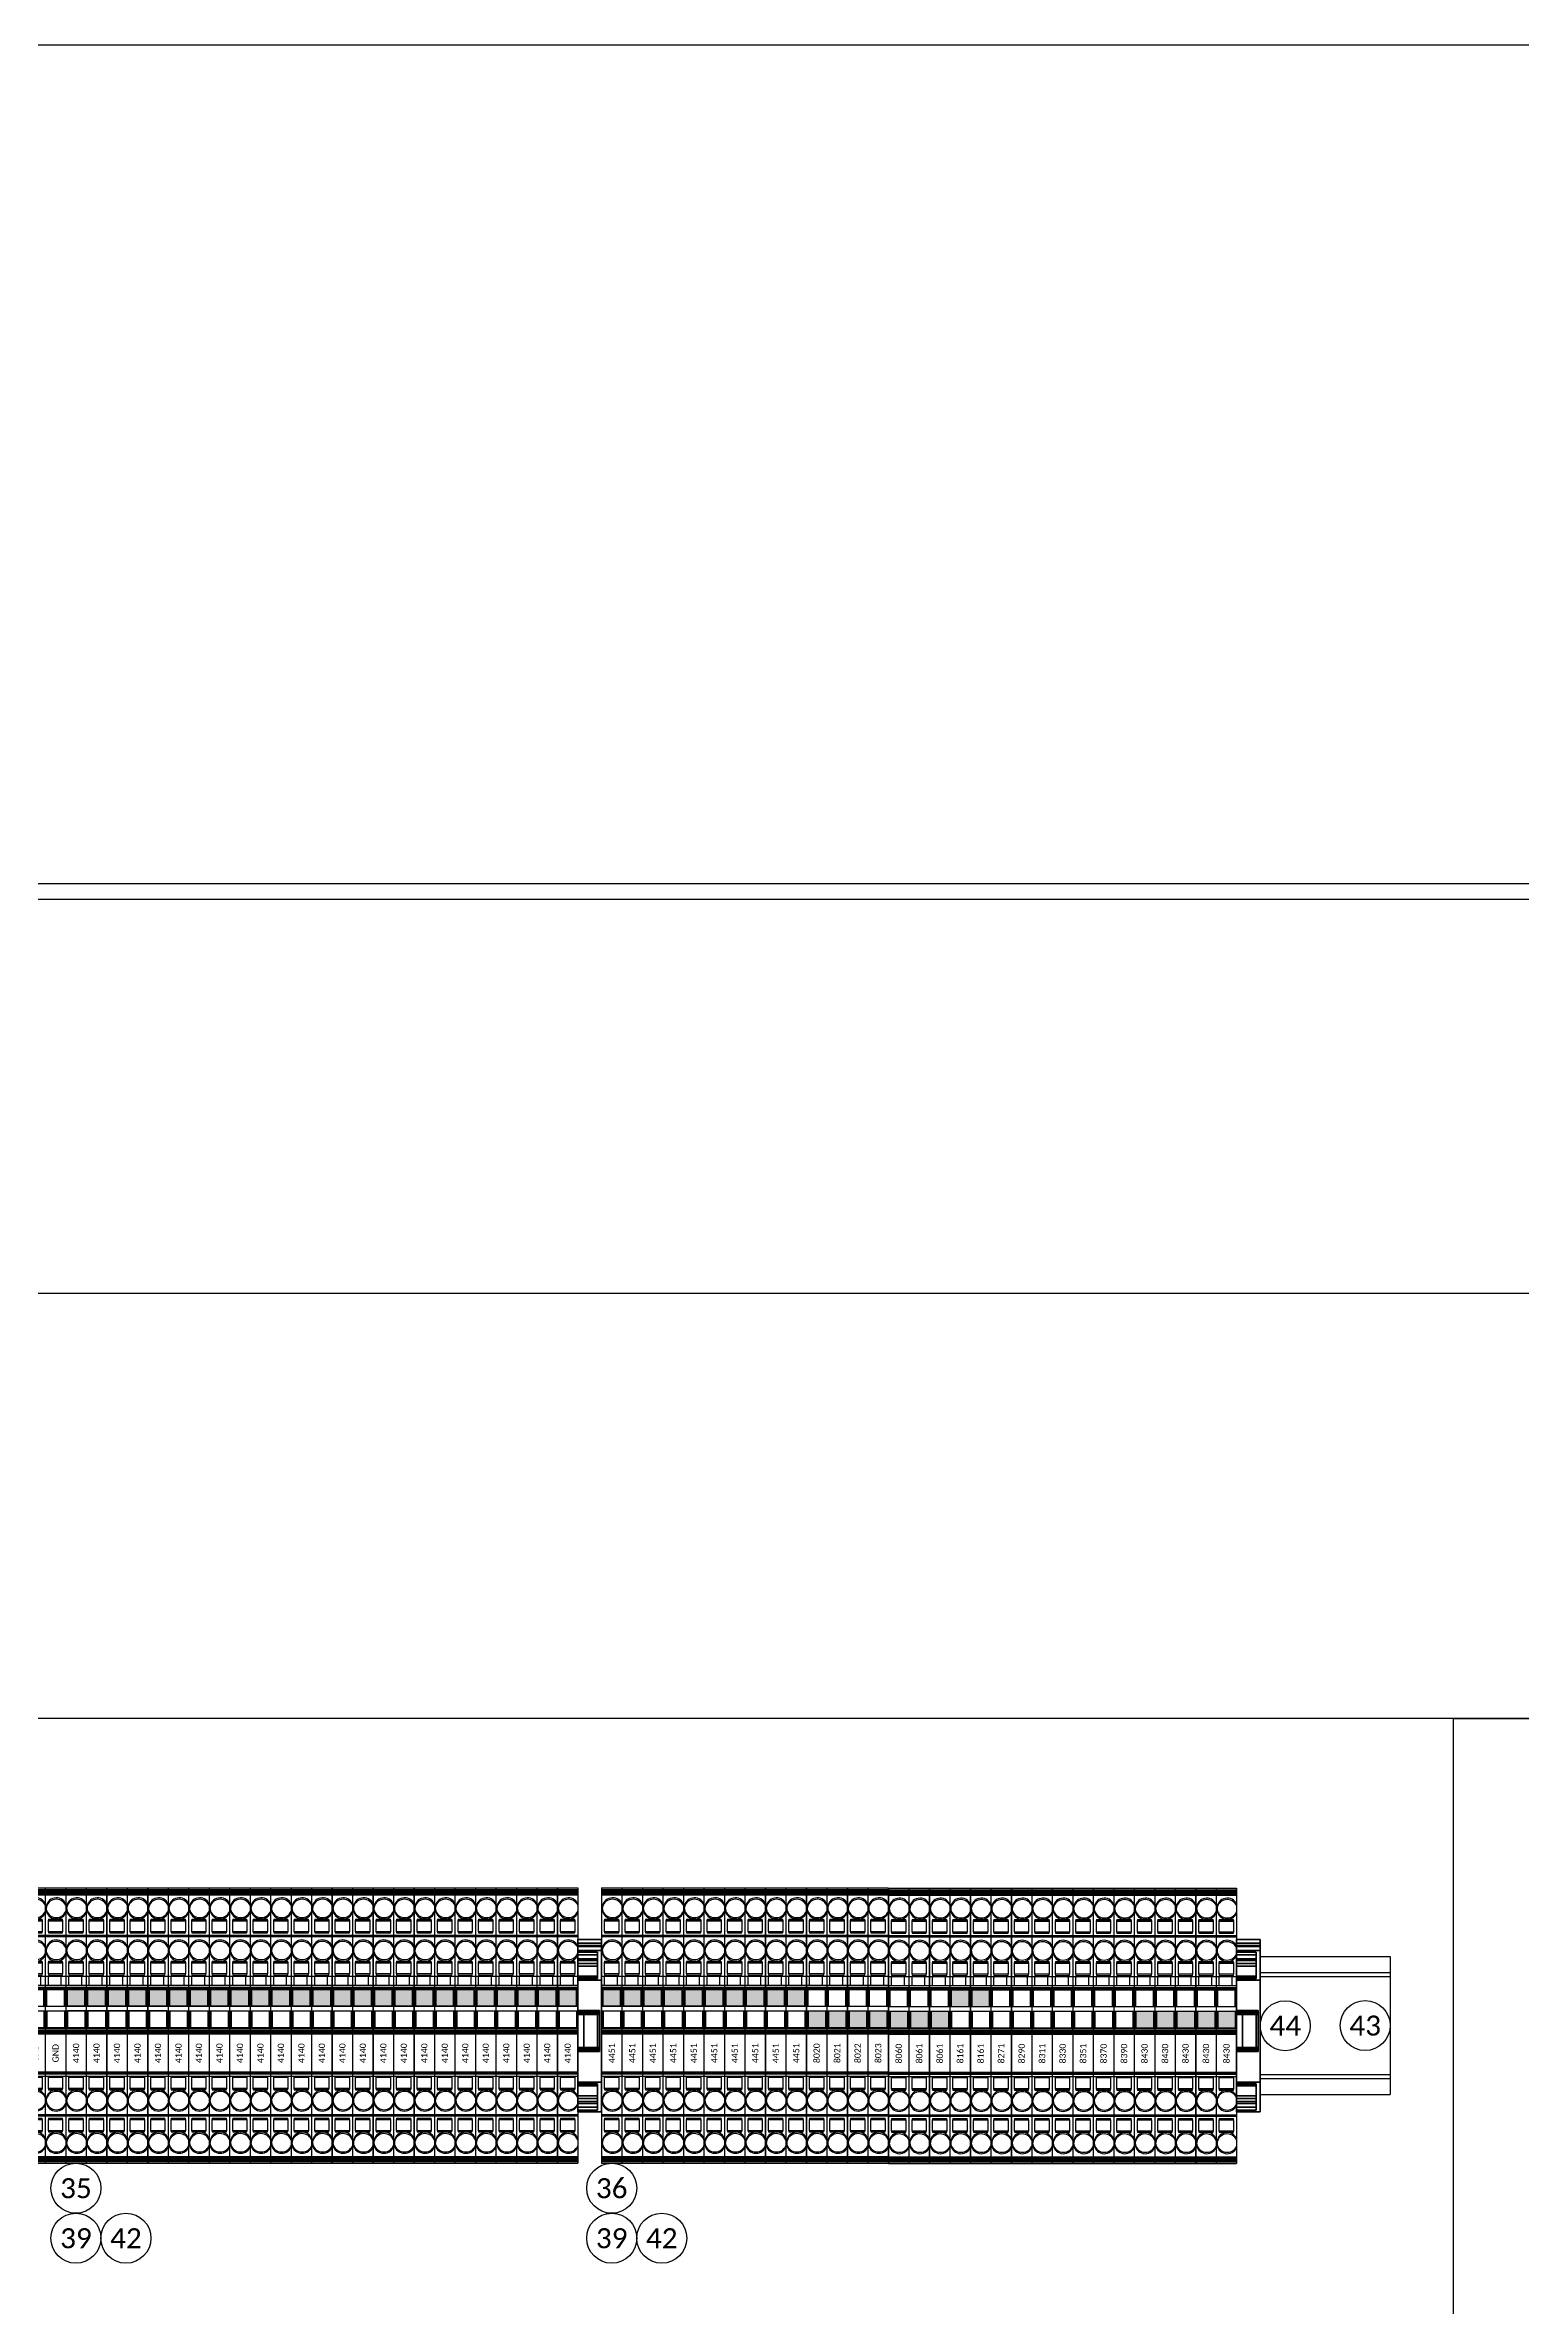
# Model space of a CAD drawing. Header units: inches. Extents: x 0 to 316, y -1 to 150.
# Drawn here: x 255.28 to 258.97, y 37.34 to 43 of the extents above; entities that cross this region are included whole.
import ezdxf
from ezdxf.enums import TextEntityAlignment as Align

# ---------------------------------------------------------------- set-up
doc = ezdxf.new("R2010")
doc.units = ezdxf.units.IN
doc.header["$MEASUREMENT"] = 0
doc.linetypes.add('HIDDEN2', pattern=[0.1875, 0.125, -0.0625])
doc.styles.add('Calibri', font='calibri.ttf')

# ---------------------------------------------------------------- blocks, each defined once
blk = doc.blocks.new('TB Wago 2002-1401 GRY')
at = {"lineweight": -3}
for p, q in [((-0.102, 2.75), (0.102, 2.75)), ((-0.102, 2.75), (-0.102, 0)), ((-0.102, 2.736), (0.102, 2.736)), ((-0.102, 2.732), (-0.102, 2.699)), ((0.102, 2.732), (-0.102, 2.732)), ((-0.102, 2.732), (0.102, 2.732)), ((-0.102, 2.73), (0.102, 2.73)), ((-0.102, 2.725), (0.102, 2.725)), ((-0.102, 2.721), (0.102, 2.721)), ((0.102, 2.75), (0.102, 0)), ((-0.102, 2.707), (0.102, 2.707)), ((-0.102, 2.699), (0.102, 2.699)), ((-0.102, 2.684), (0.102, 2.684)), ((-0.102, 2.682), (0.102, 2.682)), ((-0.094, 2.553), (-0.094, 2.539)), ((-0.102, 2.278), (0.102, 2.278)), ((-0.102, 2.276), (0.102, 2.276)), ((-0.102, 2.264), (0.102, 2.264)), ((-0.071, 2.438), (0.071, 2.438)), ((-0.071, 2.438), (-0.071, 2.429)), ((-0.071, 2.429), (0.071, 2.429)), ((-0.071, 2.313), (-0.071, 2.429)), ((-0.071, 2.423), (0.071, 2.423)), ((-0.071, 2.313), (-0.071, 2.301)), ((0.071, 2.313), (-0.071, 2.313)), ((-0.071, 2.301), (0.071, 2.301)), ((0.071, 2.429), (0.071, 2.438)), ((0.071, 2.429), (0.071, 2.313)), ((0.071, 2.301), (0.071, 2.313)), ((-0.102, 2.197), (-0.102, 2.133)), ((-0.094, 2.132), (-0.094, 2.117)), ((-0.102, 1.868), (0.102, 1.868)), ((-0.071, 2.017), (0.071, 2.017)), ((-0.071, 2.017), (-0.071, 2.007)), ((-0.071, 2.007), (0.071, 2.007)), ((-0.071, 1.891), (-0.071, 2.007)), ((-0.071, 2.001), (0.071, 2.001)), ((-0.071, 1.891), (-0.071, 1.88)), ((0.071, 1.891), (-0.071, 1.891)), ((-0.071, 1.88), (0.071, 1.88)), ((-0.071, 1.778), (-0.071, 1.86)), ((0.055, 1.86), (0.055, 1.778)), ((0.071, 2.007), (0.071, 2.017)), ((0.071, 2.007), (0.071, 1.891)), ((0.071, 1.88), (0.071, 1.891)), ((-0.102, 1.778), (0.102, 1.778)), ((-0.102, 1.758), (0.102, 1.758)), ((-0.102, 1.746), (0.102, 1.746)), ((-0.102, 1.734), (0.102, 1.734)), ((-0.094, 1.569), (-0.094, 1.734)), ((-0.085, 1.569), (-0.085, 1.734)), ((0.089, 1.569), (0.089, 1.734)), ((0.098, 1.734), (0.098, 1.569)), ((-0.102, 1.569), (0.102, 1.569)), ((-0.102, 1.522), (0.102, 1.522)), ((-0.102, 1.356), (0.102, 1.356)), ((-0.094, 1.356), (-0.094, 1.522)), ((-0.085, 1.522), (-0.085, 1.356)), ((0.089, 1.522), (0.089, 1.356)), ((0.098, 1.522), (0.098, 1.356)), ((-0.102, 1.347), (0.102, 1.347)), ((-0.102, 1.328), (0.102, 1.328)), ((-0.102, 1.317), (0.102, 1.317)), ((-0.102, 1.315), (0.102, 1.315)), ((-0.102, 1.309), (0.102, 1.309)), ((-0.102, 1.306), (0.102, 1.306)), ((-0.102, 1.305), (0.102, 1.305)), ((-0.102, 1.303), (0.102, 1.303)), ((-0.102, 1.303), (0.102, 1.303)), ((-0.102, 1.292), (0.102, 1.292)), ((-0.102, 0.913), (0.102, 0.913)), ((0.102, 0.906), (-0.102, 0.906)), ((-0.102, 0.903), (0.102, 0.903)), ((-0.102, 0.894), (0.102, 0.894)), ((-0.102, 0.87), (0.012, 0.87)), ((-0.102, 0.87), (0.102, 0.87)), ((-0.102, 0.868), (0.102, 0.868)), ((-0.071, 0.87), (0.071, 0.87)), ((-0.071, 0.87), (-0.071, 0.859)), ((-0.071, 0.859), (0.071, 0.859)), ((-0.071, 0.743), (-0.071, 0.859)), ((-0.071, 0.749), (0.071, 0.749)), ((-0.071, 0.743), (-0.071, 0.734)), ((0.071, 0.743), (-0.071, 0.743)), ((-0.071, 0.734), (0.071, 0.734)), ((0.071, 0.859), (0.071, 0.87)), ((0.071, 0.859), (0.071, 0.743)), ((0.071, 0.734), (0.071, 0.743)), ((-0.102, 0.485), (0.102, 0.485)), ((-0.102, 0.472), (0.102, 0.472)), ((-0.094, 0.633), (-0.094, 0.619)), ((-0.071, 0.449), (0.071, 0.449)), ((-0.071, 0.449), (-0.071, 0.438)), ((-0.071, 0.438), (0.071, 0.438)), ((-0.071, 0.322), (-0.071, 0.438)), ((-0.071, 0.327), (0.071, 0.327)), ((-0.071, 0.322), (-0.071, 0.312)), ((0.071, 0.322), (-0.071, 0.322)), ((-0.071, 0.312), (0.071, 0.312)), ((0.071, 0.438), (0.071, 0.449)), ((0.071, 0.438), (0.071, 0.322)), ((0.071, 0.312), (0.071, 0.322)), ((-0.102, 0.068), (0.102, 0.068)), ((-0.102, 0.066), (0.102, 0.066)), ((-0.102, 0.065), (0.102, 0.065)), ((-0.102, 0.051), (0.102, 0.051)), ((0.102, 0.047), (-0.102, 0.047)), ((-0.102, 0.043), (0.102, 0.043)), ((-0.102, 0.037), (0.102, 0.037)), ((-0.102, 0.03), (0.102, 0.03)), ((-0.102, 0.029), (0.102, 0.029)), ((-0.102, 0.02), (0.102, 0.02)), ((-0.102, 0.018), (0.102, 0.018)), ((-0.102, 0.018), (0.102, 0.018)), ((-0.102, 0.018), (0.102, 0.018)), ((-0.102, 0.016), (0.102, 0.016)), ((-0.102, 0.001), (0.102, 0.001)), ((-0.102, 0), (0.102, 0)), ((-0.094, 0.211), (-0.094, 0.197))]:
    blk.add_line(p, q, dxfattribs=at)
for points in [[(-0.071, 1.86), (-0.071, 1.86), (-0.071, 1.861), (-0.071, 1.861), (-0.071, 1.861), (-0.071, 1.861), (-0.071, 1.861), (-0.071, 1.861), (-0.071, 1.861), (-0.071, 1.861), (-0.071, 1.861), (-0.071, 1.861), (-0.071, 1.861), (-0.071, 1.862), (-0.071, 1.862), (-0.071, 1.862), (-0.071, 1.862), (-0.071, 1.862), (-0.071, 1.862), (-0.071, 1.862), (-0.071, 1.862), (-0.071, 1.862), (-0.071, 1.862), (-0.071, 1.862), (-0.071, 1.863), (-0.071, 1.863), (-0.071, 1.863), (-0.07, 1.863), (-0.07, 1.863), (-0.07, 1.863), (-0.07, 1.863), (-0.07, 1.863), (-0.07, 1.863), (-0.07, 1.863), (-0.07, 1.863), (-0.07, 1.864), (-0.07, 1.864), (-0.07, 1.864), (-0.07, 1.864), (-0.07, 1.864), (-0.07, 1.864), (-0.07, 1.864), (-0.07, 1.864), (-0.07, 1.864), (-0.07, 1.864), (-0.07, 1.864), (-0.07, 1.865), (-0.07, 1.865), (-0.07, 1.865), (-0.07, 1.865), (-0.069, 1.865), (-0.069, 1.865), (-0.069, 1.865), (-0.069, 1.865), (-0.069, 1.865), (-0.069, 1.865), (-0.069, 1.865), (-0.069, 1.865), (-0.069, 1.865), (-0.069, 1.866), (-0.069, 1.866), (-0.069, 1.866), (-0.069, 1.866), (-0.069, 1.866), (-0.069, 1.866), (-0.069, 1.866), (-0.069, 1.866), (-0.068, 1.866), (-0.068, 1.866), (-0.068, 1.866), (-0.068, 1.866), (-0.068, 1.866), (-0.068, 1.866), (-0.068, 1.866), (-0.068, 1.867), (-0.068, 1.867), (-0.068, 1.867), (-0.068, 1.867), (-0.068, 1.867), (-0.068, 1.867), (-0.067, 1.867), (-0.067, 1.867), (-0.067, 1.867), (-0.067, 1.867), (-0.067, 1.867), (-0.067, 1.867), (-0.067, 1.867), (-0.067, 1.867), (-0.067, 1.867), (-0.067, 1.867), (-0.067, 1.867), (-0.067, 1.867), (-0.066, 1.867), (-0.066, 1.867), (-0.066, 1.868), (-0.066, 1.868), (-0.066, 1.868), (-0.066, 1.868), (-0.066, 1.868), (-0.066, 1.868), (-0.066, 1.868), (-0.066, 1.868), (-0.066, 1.868), (-0.065, 1.868), (-0.065, 1.868), (-0.065, 1.868), (-0.065, 1.868), (-0.065, 1.868), (-0.065, 1.868), (-0.065, 1.868), (-0.065, 1.868), (-0.065, 1.868), (-0.065, 1.868), (-0.065, 1.868), (-0.065, 1.868), (-0.064, 1.868), (-0.064, 1.868), (-0.064, 1.868), (-0.064, 1.868), (-0.064, 1.868), (-0.064, 1.868), (-0.064, 1.868), (-0.064, 1.868), (-0.064, 1.868), (-0.064, 1.868), (-0.063, 1.868), (-0.063, 1.868), (-0.063, 1.868), (-0.063, 1.868), (-0.063, 1.868), (-0.063, 1.868)], [(0.047, 1.868), (0.047, 1.868), (0.047, 1.868), (0.048, 1.868), (0.048, 1.868), (0.048, 1.868), (0.048, 1.868), (0.048, 1.868), (0.048, 1.868), (0.048, 1.868), (0.048, 1.868), (0.048, 1.868), (0.048, 1.868), (0.048, 1.868), (0.049, 1.868), (0.049, 1.868), (0.049, 1.868), (0.049, 1.868), (0.049, 1.868), (0.049, 1.868), (0.049, 1.868), (0.049, 1.868), (0.049, 1.868), (0.049, 1.868), (0.049, 1.868), (0.05, 1.868), (0.05, 1.868), (0.05, 1.868), (0.05, 1.868), (0.05, 1.868), (0.05, 1.868), (0.05, 1.868), (0.05, 1.868), (0.05, 1.868), (0.05, 1.868), (0.05, 1.868), (0.051, 1.868), (0.051, 1.867), (0.051, 1.867), (0.051, 1.867), (0.051, 1.867), (0.051, 1.867), (0.051, 1.867), (0.051, 1.867), (0.051, 1.867), (0.051, 1.867), (0.051, 1.867), (0.051, 1.867), (0.052, 1.867), (0.052, 1.867), (0.052, 1.867), (0.052, 1.867), (0.052, 1.867), (0.052, 1.867), (0.052, 1.867), (0.052, 1.867), (0.052, 1.867), (0.052, 1.866), (0.052, 1.866), (0.052, 1.866), (0.053, 1.866), (0.053, 1.866), (0.053, 1.866), (0.053, 1.866), (0.053, 1.866), (0.053, 1.866), (0.053, 1.866), (0.053, 1.866), (0.053, 1.866), (0.053, 1.866), (0.053, 1.866), (0.053, 1.866), (0.053, 1.865), (0.053, 1.865), (0.053, 1.865), (0.053, 1.865), (0.053, 1.865), (0.054, 1.865), (0.054, 1.865), (0.054, 1.865), (0.054, 1.865), (0.054, 1.865), (0.054, 1.865), (0.054, 1.865), (0.054, 1.865), (0.054, 1.864), (0.054, 1.864), (0.054, 1.864), (0.054, 1.864), (0.054, 1.864), (0.054, 1.864), (0.054, 1.864), (0.054, 1.864), (0.054, 1.864), (0.054, 1.864), (0.054, 1.864), (0.055, 1.863), (0.055, 1.863), (0.055, 1.863), (0.055, 1.863), (0.055, 1.863), (0.055, 1.863), (0.055, 1.863), (0.055, 1.863), (0.055, 1.863), (0.055, 1.863), (0.055, 1.863), (0.055, 1.862), (0.055, 1.862), (0.055, 1.862), (0.055, 1.862), (0.055, 1.862), (0.055, 1.862), (0.055, 1.862), (0.055, 1.862), (0.055, 1.862), (0.055, 1.862), (0.055, 1.862), (0.055, 1.861), (0.055, 1.861), (0.055, 1.861), (0.055, 1.861), (0.055, 1.861), (0.055, 1.861), (0.055, 1.861), (0.055, 1.861), (0.055, 1.861), (0.055, 1.861), (0.055, 1.861), (0.055, 1.86), (0.055, 1.86)]]:
    blk.add_lwpolyline(points, dxfattribs=at)
for centre, start_param, end_param in [((0.008, 2.539), 3.069394, 5.888394), ((0.008, 2.553), 0.394791, 5.888394), ((0.008, 2.539), 0.394791, 3.069394), ((0.008, 2.117), 3.069394, 5.888394), ((0.008, 2.132), 0.394791, 5.888394), ((0.008, 2.117), 0.394791, 3.069394), ((0.008, 0.633), 0.394791, 3.213792), ((0.008, 0.619), 0.394791, 5.888394), ((0.008, 0.633), 3.213792, 5.888394), ((0.008, 0.211), 0.394791, 3.213792), ((0.008, 0.197), 0.394791, 5.888394), ((0.008, 0.211), 3.213792, 5.888394)]:
    blk.add_ellipse(centre, major_axis=(0.102, 0), ratio=0.965926, start_param=start_param, end_param=end_param, dxfattribs=at)
at = {"lineweight": -3, "style": 'Calibri'}
blk.add_attdef('XXXX', text='', height=0.0625, rotation=90, dxfattribs=at).set_placement((0.032, 1.099), align=Align.CENTER)
blk = doc.blocks.new('TB Wago 2002-1403 RED')
at = {"color": 1, "lineweight": -3}
for p, q in [((-0.102, 2.75), (0.102, 2.75)), ((-0.102, 2.75), (-0.102, 0)), ((-0.102, 2.736), (0.102, 2.736)), ((-0.102, 2.732), (-0.102, 2.699)), ((0.102, 2.732), (-0.102, 2.732)), ((-0.102, 2.732), (0.102, 2.732)), ((-0.102, 2.73), (0.102, 2.73)), ((-0.102, 2.725), (0.102, 2.725)), ((-0.102, 2.721), (0.102, 2.721)), ((0.102, 2.75), (0.102, 0)), ((-0.102, 2.707), (0.102, 2.707)), ((-0.102, 2.699), (0.102, 2.699)), ((-0.102, 2.684), (0.102, 2.684)), ((-0.102, 2.682), (0.102, 2.682)), ((-0.094, 2.553), (-0.094, 2.539)), ((-0.102, 2.278), (0.102, 2.278)), ((-0.102, 2.276), (0.102, 2.276)), ((-0.102, 2.264), (0.102, 2.264)), ((-0.071, 2.438), (0.071, 2.438)), ((-0.071, 2.438), (-0.071, 2.429)), ((-0.071, 2.429), (0.071, 2.429)), ((-0.071, 2.313), (-0.071, 2.429)), ((-0.071, 2.423), (0.071, 2.423)), ((-0.071, 2.313), (-0.071, 2.301)), ((0.071, 2.313), (-0.071, 2.313)), ((-0.071, 2.301), (0.071, 2.301)), ((0.071, 2.429), (0.071, 2.438)), ((0.071, 2.429), (0.071, 2.313)), ((0.071, 2.301), (0.071, 2.313)), ((-0.102, 2.197), (-0.102, 2.133)), ((-0.094, 2.132), (-0.094, 2.117)), ((-0.102, 1.868), (0.102, 1.868)), ((-0.071, 2.017), (0.071, 2.017)), ((-0.071, 2.017), (-0.071, 2.007)), ((-0.071, 2.007), (0.071, 2.007)), ((-0.071, 1.891), (-0.071, 2.007)), ((-0.071, 2.001), (0.071, 2.001)), ((-0.071, 1.891), (-0.071, 1.88)), ((0.071, 1.891), (-0.071, 1.891)), ((-0.071, 1.88), (0.071, 1.88)), ((-0.071, 1.778), (-0.071, 1.86)), ((0.055, 1.86), (0.055, 1.778)), ((0.071, 2.007), (0.071, 2.017)), ((0.071, 2.007), (0.071, 1.891)), ((0.071, 1.88), (0.071, 1.891)), ((-0.102, 1.778), (0.102, 1.778)), ((-0.102, 1.758), (0.102, 1.758)), ((-0.102, 1.746), (0.102, 1.746)), ((-0.102, 1.734), (0.102, 1.734)), ((-0.094, 1.569), (-0.094, 1.734)), ((-0.085, 1.569), (-0.085, 1.734)), ((0.089, 1.569), (0.089, 1.734)), ((0.098, 1.734), (0.098, 1.569)), ((-0.102, 1.569), (0.102, 1.569)), ((-0.102, 1.522), (0.102, 1.522)), ((-0.102, 1.356), (0.102, 1.356)), ((-0.094, 1.356), (-0.094, 1.522)), ((-0.085, 1.522), (-0.085, 1.356)), ((0.089, 1.522), (0.089, 1.356)), ((0.098, 1.522), (0.098, 1.356)), ((-0.102, 1.347), (0.102, 1.347)), ((-0.102, 1.328), (0.102, 1.328)), ((-0.102, 1.317), (0.102, 1.317)), ((-0.102, 1.315), (0.102, 1.315)), ((-0.102, 1.309), (0.102, 1.309)), ((-0.102, 1.306), (0.102, 1.306)), ((-0.102, 1.305), (0.102, 1.305)), ((-0.102, 1.303), (0.102, 1.303)), ((-0.102, 1.303), (0.102, 1.303)), ((-0.102, 1.292), (0.102, 1.292)), ((-0.102, 0.913), (0.102, 0.913)), ((0.102, 0.906), (-0.102, 0.906)), ((-0.102, 0.903), (0.102, 0.903)), ((-0.102, 0.894), (0.102, 0.894)), ((-0.102, 0.87), (0.012, 0.87)), ((-0.102, 0.87), (0.102, 0.87)), ((-0.102, 0.868), (0.102, 0.868)), ((-0.071, 0.87), (0.071, 0.87)), ((-0.071, 0.87), (-0.071, 0.859)), ((-0.071, 0.859), (0.071, 0.859)), ((-0.071, 0.743), (-0.071, 0.859)), ((-0.071, 0.749), (0.071, 0.749)), ((-0.071, 0.743), (-0.071, 0.734)), ((0.071, 0.743), (-0.071, 0.743)), ((-0.071, 0.734), (0.071, 0.734)), ((0.071, 0.859), (0.071, 0.87)), ((0.071, 0.859), (0.071, 0.743)), ((0.071, 0.734), (0.071, 0.743)), ((-0.102, 0.485), (0.102, 0.485)), ((-0.102, 0.472), (0.102, 0.472)), ((-0.094, 0.633), (-0.094, 0.619)), ((-0.071, 0.449), (0.071, 0.449)), ((-0.071, 0.449), (-0.071, 0.438)), ((-0.071, 0.438), (0.071, 0.438)), ((-0.071, 0.322), (-0.071, 0.438)), ((-0.071, 0.327), (0.071, 0.327)), ((-0.071, 0.322), (-0.071, 0.312)), ((0.071, 0.322), (-0.071, 0.322)), ((-0.071, 0.312), (0.071, 0.312)), ((0.071, 0.438), (0.071, 0.449)), ((0.071, 0.438), (0.071, 0.322)), ((0.071, 0.312), (0.071, 0.322)), ((-0.102, 0.068), (0.102, 0.068)), ((-0.102, 0.066), (0.102, 0.066)), ((-0.102, 0.065), (0.102, 0.065)), ((-0.102, 0.051), (0.102, 0.051)), ((0.102, 0.047), (-0.102, 0.047)), ((-0.102, 0.043), (0.102, 0.043)), ((-0.102, 0.037), (0.102, 0.037)), ((-0.102, 0.03), (0.102, 0.03)), ((-0.102, 0.029), (0.102, 0.029)), ((-0.102, 0.02), (0.102, 0.02)), ((-0.102, 0.018), (0.102, 0.018)), ((-0.102, 0.018), (0.102, 0.018)), ((-0.102, 0.018), (0.102, 0.018)), ((-0.102, 0.016), (0.102, 0.016)), ((-0.102, 0.001), (0.102, 0.001)), ((-0.102, 0), (0.102, 0)), ((-0.094, 0.211), (-0.094, 0.197))]:
    blk.add_line(p, q, dxfattribs=at)
for points in [[(-0.071, 1.86), (-0.071, 1.86), (-0.071, 1.861), (-0.071, 1.861), (-0.071, 1.861), (-0.071, 1.861), (-0.071, 1.861), (-0.071, 1.861), (-0.071, 1.861), (-0.071, 1.861), (-0.071, 1.861), (-0.071, 1.861), (-0.071, 1.861), (-0.071, 1.862), (-0.071, 1.862), (-0.071, 1.862), (-0.071, 1.862), (-0.071, 1.862), (-0.071, 1.862), (-0.071, 1.862), (-0.071, 1.862), (-0.071, 1.862), (-0.071, 1.862), (-0.071, 1.862), (-0.071, 1.863), (-0.071, 1.863), (-0.071, 1.863), (-0.07, 1.863), (-0.07, 1.863), (-0.07, 1.863), (-0.07, 1.863), (-0.07, 1.863), (-0.07, 1.863), (-0.07, 1.863), (-0.07, 1.863), (-0.07, 1.864), (-0.07, 1.864), (-0.07, 1.864), (-0.07, 1.864), (-0.07, 1.864), (-0.07, 1.864), (-0.07, 1.864), (-0.07, 1.864), (-0.07, 1.864), (-0.07, 1.864), (-0.07, 1.864), (-0.07, 1.865), (-0.07, 1.865), (-0.07, 1.865), (-0.07, 1.865), (-0.069, 1.865), (-0.069, 1.865), (-0.069, 1.865), (-0.069, 1.865), (-0.069, 1.865), (-0.069, 1.865), (-0.069, 1.865), (-0.069, 1.865), (-0.069, 1.865), (-0.069, 1.866), (-0.069, 1.866), (-0.069, 1.866), (-0.069, 1.866), (-0.069, 1.866), (-0.069, 1.866), (-0.069, 1.866), (-0.069, 1.866), (-0.068, 1.866), (-0.068, 1.866), (-0.068, 1.866), (-0.068, 1.866), (-0.068, 1.866), (-0.068, 1.866), (-0.068, 1.866), (-0.068, 1.867), (-0.068, 1.867), (-0.068, 1.867), (-0.068, 1.867), (-0.068, 1.867), (-0.068, 1.867), (-0.067, 1.867), (-0.067, 1.867), (-0.067, 1.867), (-0.067, 1.867), (-0.067, 1.867), (-0.067, 1.867), (-0.067, 1.867), (-0.067, 1.867), (-0.067, 1.867), (-0.067, 1.867), (-0.067, 1.867), (-0.067, 1.867), (-0.066, 1.867), (-0.066, 1.867), (-0.066, 1.868), (-0.066, 1.868), (-0.066, 1.868), (-0.066, 1.868), (-0.066, 1.868), (-0.066, 1.868), (-0.066, 1.868), (-0.066, 1.868), (-0.066, 1.868), (-0.065, 1.868), (-0.065, 1.868), (-0.065, 1.868), (-0.065, 1.868), (-0.065, 1.868), (-0.065, 1.868), (-0.065, 1.868), (-0.065, 1.868), (-0.065, 1.868), (-0.065, 1.868), (-0.065, 1.868), (-0.065, 1.868), (-0.064, 1.868), (-0.064, 1.868), (-0.064, 1.868), (-0.064, 1.868), (-0.064, 1.868), (-0.064, 1.868), (-0.064, 1.868), (-0.064, 1.868), (-0.064, 1.868), (-0.064, 1.868), (-0.063, 1.868), (-0.063, 1.868), (-0.063, 1.868), (-0.063, 1.868), (-0.063, 1.868), (-0.063, 1.868)], [(0.047, 1.868), (0.047, 1.868), (0.047, 1.868), (0.048, 1.868), (0.048, 1.868), (0.048, 1.868), (0.048, 1.868), (0.048, 1.868), (0.048, 1.868), (0.048, 1.868), (0.048, 1.868), (0.048, 1.868), (0.048, 1.868), (0.048, 1.868), (0.049, 1.868), (0.049, 1.868), (0.049, 1.868), (0.049, 1.868), (0.049, 1.868), (0.049, 1.868), (0.049, 1.868), (0.049, 1.868), (0.049, 1.868), (0.049, 1.868), (0.049, 1.868), (0.05, 1.868), (0.05, 1.868), (0.05, 1.868), (0.05, 1.868), (0.05, 1.868), (0.05, 1.868), (0.05, 1.868), (0.05, 1.868), (0.05, 1.868), (0.05, 1.868), (0.05, 1.868), (0.051, 1.868), (0.051, 1.867), (0.051, 1.867), (0.051, 1.867), (0.051, 1.867), (0.051, 1.867), (0.051, 1.867), (0.051, 1.867), (0.051, 1.867), (0.051, 1.867), (0.051, 1.867), (0.051, 1.867), (0.052, 1.867), (0.052, 1.867), (0.052, 1.867), (0.052, 1.867), (0.052, 1.867), (0.052, 1.867), (0.052, 1.867), (0.052, 1.867), (0.052, 1.867), (0.052, 1.866), (0.052, 1.866), (0.052, 1.866), (0.053, 1.866), (0.053, 1.866), (0.053, 1.866), (0.053, 1.866), (0.053, 1.866), (0.053, 1.866), (0.053, 1.866), (0.053, 1.866), (0.053, 1.866), (0.053, 1.866), (0.053, 1.866), (0.053, 1.866), (0.053, 1.865), (0.053, 1.865), (0.053, 1.865), (0.053, 1.865), (0.053, 1.865), (0.054, 1.865), (0.054, 1.865), (0.054, 1.865), (0.054, 1.865), (0.054, 1.865), (0.054, 1.865), (0.054, 1.865), (0.054, 1.865), (0.054, 1.864), (0.054, 1.864), (0.054, 1.864), (0.054, 1.864), (0.054, 1.864), (0.054, 1.864), (0.054, 1.864), (0.054, 1.864), (0.054, 1.864), (0.054, 1.864), (0.054, 1.864), (0.055, 1.863), (0.055, 1.863), (0.055, 1.863), (0.055, 1.863), (0.055, 1.863), (0.055, 1.863), (0.055, 1.863), (0.055, 1.863), (0.055, 1.863), (0.055, 1.863), (0.055, 1.863), (0.055, 1.862), (0.055, 1.862), (0.055, 1.862), (0.055, 1.862), (0.055, 1.862), (0.055, 1.862), (0.055, 1.862), (0.055, 1.862), (0.055, 1.862), (0.055, 1.862), (0.055, 1.862), (0.055, 1.861), (0.055, 1.861), (0.055, 1.861), (0.055, 1.861), (0.055, 1.861), (0.055, 1.861), (0.055, 1.861), (0.055, 1.861), (0.055, 1.861), (0.055, 1.861), (0.055, 1.861), (0.055, 1.86), (0.055, 1.86)]]:
    blk.add_lwpolyline(points, dxfattribs=at)
for centre, start_param, end_param in [((0.008, 2.539), 3.069394, 5.888394), ((0.008, 2.553), 0.394791, 5.888394), ((0.008, 2.539), 0.394791, 3.069394), ((0.008, 2.117), 3.069394, 5.888394), ((0.008, 2.132), 0.394791, 5.888394), ((0.008, 2.117), 0.394791, 3.069394), ((0.008, 0.633), 0.394791, 3.213792), ((0.008, 0.619), 0.394791, 5.888394), ((0.008, 0.633), 3.213792, 5.888394), ((0.008, 0.211), 0.394791, 3.213792), ((0.008, 0.197), 0.394791, 5.888394), ((0.008, 0.211), 3.213792, 5.888394)]:
    blk.add_ellipse(centre, major_axis=(0.102, 0), ratio=0.965926, start_param=start_param, end_param=end_param, dxfattribs=at)
at = {"lineweight": -3, "style": 'Calibri'}
blk.add_attdef('XXXX', text='', height=0.0625, rotation=90, dxfattribs=at).set_placement((0.032, 1.099), align=Align.CENTER)
blk = doc.blocks.new('TB Wago 2002-1407 GND')
at = {"color": 3, "lineweight": -3}
for p, q in [((-0.102, 2.75), (0.102, 2.75)), ((-0.102, 2.75), (-0.102, 0)), ((-0.102, 2.736), (0.102, 2.736)), ((-0.102, 2.732), (-0.102, 2.699)), ((0.102, 2.732), (-0.102, 2.732)), ((-0.102, 2.732), (0.102, 2.732)), ((-0.102, 2.73), (0.102, 2.73)), ((-0.102, 2.725), (0.102, 2.725)), ((-0.102, 2.721), (0.102, 2.721)), ((0.102, 2.75), (0.102, 0)), ((-0.102, 2.707), (0.102, 2.707)), ((-0.102, 2.699), (0.102, 2.699)), ((-0.102, 2.684), (0.102, 2.684)), ((-0.102, 2.682), (0.102, 2.682)), ((-0.094, 2.553), (-0.094, 2.539)), ((-0.102, 2.278), (0.102, 2.278)), ((-0.102, 2.276), (0.102, 2.276)), ((-0.102, 2.264), (0.102, 2.264)), ((-0.071, 2.438), (0.071, 2.438)), ((-0.071, 2.438), (-0.071, 2.429)), ((-0.071, 2.429), (0.071, 2.429)), ((-0.071, 2.313), (-0.071, 2.429)), ((-0.071, 2.423), (0.071, 2.423)), ((-0.071, 2.313), (-0.071, 2.301)), ((0.071, 2.313), (-0.071, 2.313)), ((-0.071, 2.301), (0.071, 2.301)), ((0.071, 2.429), (0.071, 2.438)), ((0.071, 2.429), (0.071, 2.313)), ((0.071, 2.301), (0.071, 2.313)), ((-0.102, 2.197), (-0.102, 2.133)), ((-0.094, 2.132), (-0.094, 2.117)), ((-0.102, 1.868), (0.102, 1.868)), ((-0.071, 2.017), (0.071, 2.017)), ((-0.071, 2.017), (-0.071, 2.007)), ((-0.071, 2.007), (0.071, 2.007)), ((-0.071, 1.891), (-0.071, 2.007)), ((-0.071, 2.001), (0.071, 2.001)), ((-0.071, 1.891), (-0.071, 1.88)), ((0.071, 1.891), (-0.071, 1.891)), ((-0.071, 1.88), (0.071, 1.88)), ((-0.071, 1.778), (-0.071, 1.86)), ((0.055, 1.86), (0.055, 1.778)), ((0.071, 2.007), (0.071, 2.017)), ((0.071, 2.007), (0.071, 1.891)), ((0.071, 1.88), (0.071, 1.891)), ((-0.102, 1.778), (0.102, 1.778)), ((-0.102, 1.758), (0.102, 1.758)), ((-0.102, 1.746), (0.102, 1.746)), ((-0.102, 1.734), (0.102, 1.734)), ((-0.094, 1.569), (-0.094, 1.734)), ((-0.085, 1.569), (-0.085, 1.734)), ((0.089, 1.569), (0.089, 1.734)), ((0.098, 1.734), (0.098, 1.569)), ((-0.102, 1.569), (0.102, 1.569)), ((-0.102, 1.522), (0.102, 1.522)), ((-0.102, 1.356), (0.102, 1.356)), ((-0.094, 1.356), (-0.094, 1.522)), ((-0.085, 1.522), (-0.085, 1.356)), ((0.089, 1.522), (0.089, 1.356)), ((0.098, 1.522), (0.098, 1.356)), ((-0.102, 1.347), (0.102, 1.347)), ((-0.102, 1.328), (0.102, 1.328)), ((-0.102, 1.317), (0.102, 1.317)), ((-0.102, 1.315), (0.102, 1.315)), ((-0.102, 1.309), (0.102, 1.309)), ((-0.102, 1.306), (0.102, 1.306)), ((-0.102, 1.305), (0.102, 1.305)), ((-0.102, 1.303), (0.102, 1.303)), ((-0.102, 1.303), (0.102, 1.303)), ((-0.102, 1.292), (0.102, 1.292)), ((-0.102, 0.913), (0.102, 0.913)), ((0.102, 0.906), (-0.102, 0.906)), ((-0.102, 0.903), (0.102, 0.903)), ((-0.102, 0.894), (0.102, 0.894)), ((-0.102, 0.87), (0.012, 0.87)), ((-0.102, 0.87), (0.102, 0.87)), ((-0.102, 0.868), (0.102, 0.868)), ((-0.071, 0.87), (0.071, 0.87)), ((-0.071, 0.87), (-0.071, 0.859)), ((-0.071, 0.859), (0.071, 0.859)), ((-0.071, 0.743), (-0.071, 0.859)), ((-0.071, 0.749), (0.071, 0.749)), ((-0.071, 0.743), (-0.071, 0.734)), ((0.071, 0.743), (-0.071, 0.743)), ((-0.071, 0.734), (0.071, 0.734)), ((0.071, 0.859), (0.071, 0.87)), ((0.071, 0.859), (0.071, 0.743)), ((0.071, 0.734), (0.071, 0.743)), ((-0.102, 0.485), (0.102, 0.485)), ((-0.102, 0.472), (0.102, 0.472)), ((-0.094, 0.633), (-0.094, 0.619)), ((-0.071, 0.449), (0.071, 0.449)), ((-0.071, 0.449), (-0.071, 0.438)), ((-0.071, 0.438), (0.071, 0.438)), ((-0.071, 0.322), (-0.071, 0.438)), ((-0.071, 0.327), (0.071, 0.327)), ((-0.071, 0.322), (-0.071, 0.312)), ((0.071, 0.322), (-0.071, 0.322)), ((-0.071, 0.312), (0.071, 0.312)), ((0.071, 0.438), (0.071, 0.449)), ((0.071, 0.438), (0.071, 0.322)), ((0.071, 0.312), (0.071, 0.322)), ((-0.102, 0.068), (0.102, 0.068)), ((-0.102, 0.066), (0.102, 0.066)), ((-0.102, 0.065), (0.102, 0.065)), ((-0.102, 0.051), (0.102, 0.051)), ((0.102, 0.047), (-0.102, 0.047)), ((-0.102, 0.043), (0.102, 0.043)), ((-0.102, 0.037), (0.102, 0.037)), ((-0.102, 0.03), (0.102, 0.03)), ((-0.102, 0.029), (0.102, 0.029)), ((-0.102, 0.02), (0.102, 0.02)), ((-0.102, 0.018), (0.102, 0.018)), ((-0.102, 0.018), (0.102, 0.018)), ((-0.102, 0.018), (0.102, 0.018)), ((-0.102, 0.016), (0.102, 0.016)), ((-0.102, 0.001), (0.102, 0.001)), ((-0.102, 0), (0.102, 0)), ((-0.094, 0.211), (-0.094, 0.197))]:
    blk.add_line(p, q, dxfattribs=at)
for points in [[(-0.071, 1.86), (-0.071, 1.86), (-0.071, 1.861), (-0.071, 1.861), (-0.071, 1.861), (-0.071, 1.861), (-0.071, 1.861), (-0.071, 1.861), (-0.071, 1.861), (-0.071, 1.861), (-0.071, 1.861), (-0.071, 1.861), (-0.071, 1.861), (-0.071, 1.862), (-0.071, 1.862), (-0.071, 1.862), (-0.071, 1.862), (-0.071, 1.862), (-0.071, 1.862), (-0.071, 1.862), (-0.071, 1.862), (-0.071, 1.862), (-0.071, 1.862), (-0.071, 1.862), (-0.071, 1.863), (-0.071, 1.863), (-0.071, 1.863), (-0.07, 1.863), (-0.07, 1.863), (-0.07, 1.863), (-0.07, 1.863), (-0.07, 1.863), (-0.07, 1.863), (-0.07, 1.863), (-0.07, 1.863), (-0.07, 1.864), (-0.07, 1.864), (-0.07, 1.864), (-0.07, 1.864), (-0.07, 1.864), (-0.07, 1.864), (-0.07, 1.864), (-0.07, 1.864), (-0.07, 1.864), (-0.07, 1.864), (-0.07, 1.864), (-0.07, 1.865), (-0.07, 1.865), (-0.07, 1.865), (-0.07, 1.865), (-0.069, 1.865), (-0.069, 1.865), (-0.069, 1.865), (-0.069, 1.865), (-0.069, 1.865), (-0.069, 1.865), (-0.069, 1.865), (-0.069, 1.865), (-0.069, 1.865), (-0.069, 1.866), (-0.069, 1.866), (-0.069, 1.866), (-0.069, 1.866), (-0.069, 1.866), (-0.069, 1.866), (-0.069, 1.866), (-0.069, 1.866), (-0.068, 1.866), (-0.068, 1.866), (-0.068, 1.866), (-0.068, 1.866), (-0.068, 1.866), (-0.068, 1.866), (-0.068, 1.866), (-0.068, 1.867), (-0.068, 1.867), (-0.068, 1.867), (-0.068, 1.867), (-0.068, 1.867), (-0.068, 1.867), (-0.067, 1.867), (-0.067, 1.867), (-0.067, 1.867), (-0.067, 1.867), (-0.067, 1.867), (-0.067, 1.867), (-0.067, 1.867), (-0.067, 1.867), (-0.067, 1.867), (-0.067, 1.867), (-0.067, 1.867), (-0.067, 1.867), (-0.066, 1.867), (-0.066, 1.867), (-0.066, 1.868), (-0.066, 1.868), (-0.066, 1.868), (-0.066, 1.868), (-0.066, 1.868), (-0.066, 1.868), (-0.066, 1.868), (-0.066, 1.868), (-0.066, 1.868), (-0.065, 1.868), (-0.065, 1.868), (-0.065, 1.868), (-0.065, 1.868), (-0.065, 1.868), (-0.065, 1.868), (-0.065, 1.868), (-0.065, 1.868), (-0.065, 1.868), (-0.065, 1.868), (-0.065, 1.868), (-0.065, 1.868), (-0.064, 1.868), (-0.064, 1.868), (-0.064, 1.868), (-0.064, 1.868), (-0.064, 1.868), (-0.064, 1.868), (-0.064, 1.868), (-0.064, 1.868), (-0.064, 1.868), (-0.064, 1.868), (-0.063, 1.868), (-0.063, 1.868), (-0.063, 1.868), (-0.063, 1.868), (-0.063, 1.868), (-0.063, 1.868)], [(0.047, 1.868), (0.047, 1.868), (0.047, 1.868), (0.048, 1.868), (0.048, 1.868), (0.048, 1.868), (0.048, 1.868), (0.048, 1.868), (0.048, 1.868), (0.048, 1.868), (0.048, 1.868), (0.048, 1.868), (0.048, 1.868), (0.048, 1.868), (0.049, 1.868), (0.049, 1.868), (0.049, 1.868), (0.049, 1.868), (0.049, 1.868), (0.049, 1.868), (0.049, 1.868), (0.049, 1.868), (0.049, 1.868), (0.049, 1.868), (0.049, 1.868), (0.05, 1.868), (0.05, 1.868), (0.05, 1.868), (0.05, 1.868), (0.05, 1.868), (0.05, 1.868), (0.05, 1.868), (0.05, 1.868), (0.05, 1.868), (0.05, 1.868), (0.05, 1.868), (0.051, 1.868), (0.051, 1.867), (0.051, 1.867), (0.051, 1.867), (0.051, 1.867), (0.051, 1.867), (0.051, 1.867), (0.051, 1.867), (0.051, 1.867), (0.051, 1.867), (0.051, 1.867), (0.051, 1.867), (0.052, 1.867), (0.052, 1.867), (0.052, 1.867), (0.052, 1.867), (0.052, 1.867), (0.052, 1.867), (0.052, 1.867), (0.052, 1.867), (0.052, 1.867), (0.052, 1.866), (0.052, 1.866), (0.052, 1.866), (0.053, 1.866), (0.053, 1.866), (0.053, 1.866), (0.053, 1.866), (0.053, 1.866), (0.053, 1.866), (0.053, 1.866), (0.053, 1.866), (0.053, 1.866), (0.053, 1.866), (0.053, 1.866), (0.053, 1.866), (0.053, 1.865), (0.053, 1.865), (0.053, 1.865), (0.053, 1.865), (0.053, 1.865), (0.054, 1.865), (0.054, 1.865), (0.054, 1.865), (0.054, 1.865), (0.054, 1.865), (0.054, 1.865), (0.054, 1.865), (0.054, 1.865), (0.054, 1.864), (0.054, 1.864), (0.054, 1.864), (0.054, 1.864), (0.054, 1.864), (0.054, 1.864), (0.054, 1.864), (0.054, 1.864), (0.054, 1.864), (0.054, 1.864), (0.054, 1.864), (0.055, 1.863), (0.055, 1.863), (0.055, 1.863), (0.055, 1.863), (0.055, 1.863), (0.055, 1.863), (0.055, 1.863), (0.055, 1.863), (0.055, 1.863), (0.055, 1.863), (0.055, 1.863), (0.055, 1.862), (0.055, 1.862), (0.055, 1.862), (0.055, 1.862), (0.055, 1.862), (0.055, 1.862), (0.055, 1.862), (0.055, 1.862), (0.055, 1.862), (0.055, 1.862), (0.055, 1.862), (0.055, 1.861), (0.055, 1.861), (0.055, 1.861), (0.055, 1.861), (0.055, 1.861), (0.055, 1.861), (0.055, 1.861), (0.055, 1.861), (0.055, 1.861), (0.055, 1.861), (0.055, 1.861), (0.055, 1.86), (0.055, 1.86)]]:
    blk.add_lwpolyline(points, dxfattribs=at)
for centre, start_param, end_param in [((0.008, 2.539), 3.069394, 5.888394), ((0.008, 2.553), 0.394791, 5.888394), ((0.008, 2.539), 0.394791, 3.069394), ((0.008, 2.117), 3.069394, 5.888394), ((0.008, 2.132), 0.394791, 5.888394), ((0.008, 2.117), 0.394791, 3.069394), ((0.008, 0.633), 0.394791, 3.213792), ((0.008, 0.619), 0.394791, 5.888394), ((0.008, 0.633), 3.213792, 5.888394), ((0.008, 0.211), 0.394791, 3.213792), ((0.008, 0.197), 0.394791, 5.888394), ((0.008, 0.211), 3.213792, 5.888394)]:
    blk.add_ellipse(centre, major_axis=(0.102, 0), ratio=0.965926, start_param=start_param, end_param=end_param, dxfattribs=at)
at = {"lineweight": -3, "style": 'Calibri'}
blk.add_attdef('XXXX', text='', height=0.0625, rotation=90, dxfattribs=at).set_placement((0.032, 1.099), align=Align.CENTER)
blk = doc.blocks.new('A$C29732917')
at = {"lineweight": 50}
for p, q in [((-25.42, 3.57), (-25.42, -2.43)), ((18.38, 3.57), (-25.42, 3.57)), ((-24.44, 3.57), (-24.44, -2.43)), ((-23.82, 3.57), (-23.82, -2.43)), ((-23.62, 3.57), (-23.62, -2.43)), ((-22.62, 3.57), (-22.62, -2.43)), ((-22.19, 2.57), (-15.5, 2.57)), ((-22.19, -2.43), (-22.19, 2.57)), ((-21.49, 2.57), (-21.49, -2.43)), ((-21.45, 2.57), (-21.45, -2.43)), ((-20.49, 2.57), (-20.49, -2.43)), ((-20.06, 2.57), (-20.06, -2.43)), ((-19.28, -2.43), (-19.28, 2.57)), ((-18.57, 2.57), (-18.57, -2.43)), ((-16.03, 2.57), (-16.03, -2.43)), ((-15.84, 2.57), (-15.84, -2.43)), ((-15.6, 2.57), (-15.6, -2.43)), ((-15.5, -2.43), (-15.5, 2.57)), ((-15.07, 3.57), (-15.07, -2.43)), ((-7.32, 3.07), (3.08, 3.07)), ((-7.32, -2.43), (-7.32, 3.07)), ((-6.92, -2.43), (-6.92, 3.07)), ((-6.56, 3.07), (-6.56, -2.43)), ((-6.32, 3.07), (-6.32, -2.43)), ((-6.12, 2.57), (1.88, 2.57)), ((2.08, 3.07), (2.08, -2.43)), ((2.32, 3.07), (2.32, -2.43)), ((2.68, 3.07), (2.68, -2.43)), ((3.08, -2.43), (3.08, 3.07)), ((10.83, 3.57), (10.83, -2.43)), ((11.26, 2.57), (17.95, 2.57)), ((11.26, -2.43), (11.26, 2.57)), ((11.35, -2.43), (11.35, 2.57)), ((11.6, 2.57), (11.6, -2.43)), ((11.79, -2.43), (11.79, 2.57)), ((14.33, 2.57), (14.33, -2.43)), ((15.04, 2.57), (15.04, -2.43)), ((15.81, 2.57), (15.81, -2.43)), ((16.25, 2.57), (16.25, -2.43)), ((17.2, 2.57), (17.2, -2.43)), ((17.25, 2.57), (17.25, -2.43)), ((17.95, -2.43), (17.95, 2.57)), ((18.38, 3.57), (18.38, -2.43)), ((18.38, -2.43), (-25.42, -2.43)), ((1.88, -0.93), (-6.12, -0.93))]:
    blk.add_line(p, q, dxfattribs=at)
at = {"lineweight": 25}
blk.add_line((-15.6, -2.43), (-16.03, -2.43), dxfattribs=at)
at = {"lineweight": 50}
for centre, start, end in [((-6.12, 2.37), 90, 180), ((1.88, 2.37), 0, 90), ((-6.12, -0.73), 180, 270), ((1.88, -0.73), 270, 0)]:
    blk.add_arc(centre, 0.2, start, end, dxfattribs=at)
blk = doc.blocks.new('Reference Number')
at = {"color": 6, "linetype": 'Continuous'}
blk.add_circle((0, 0), 0.125, dxfattribs=at)
at = {"color": 6, "linetype": 'Continuous', "style": 'Calibri'}
blk.add_attdef('REFERENCE_#', text='', height=0.1, dxfattribs=at).set_placement((0, 0), align=Align.MIDDLE_CENTER)
blk = doc.blocks.new('Rittal TS8 FloorMount 8018814 Panel')
at = {"color": 3, "linetype": 'Continuous'}
blk.add_line((57.928, 66.535), (0.982, 66.535), dxfattribs=at)
at = {"color": 9, "linetype": 'Continuous'}
blk.add_line((57.928, 66.378), (0.982, 66.378), dxfattribs=at)

msp = doc.modelspace()

# ---------------------------------------------------------------- hatches: boundary and pattern name
at = {"linetype": 'Continuous'}
h = msp.add_hatch(color=256, dxfattribs=at)
h.dxf.hatch_style = 1
h.paths.add_polyline_path([(255.33034, 38.13732), (256.61225, 38.13732), (256.61225, 38.09295), (255.33034, 38.09295)])
h = msp.add_hatch(color=256, dxfattribs=at)
h.dxf.hatch_style = 1
h.paths.add_polyline_path([(256.67135, 38.13436), (257.18411, 38.13436), (257.18411, 38.09295), (256.67135, 38.09295)])
h = msp.add_hatch(color=256, dxfattribs=at)
h.dxf.hatch_style = 1
h.paths.add_polyline_path([(257.54337, 38.13349), (257.64593, 38.13349), (257.64606, 38.09202), (257.54337, 38.09202)])
h = msp.add_hatch(color=256, dxfattribs=at)
h.dxf.hatch_style = 1
h.paths.add_polyline_path([(257.18405, 38.08111), (257.54336, 38.08024), (257.54339, 38.03882), (257.18411, 38.03964)])
h = msp.add_hatch(color=256, dxfattribs=at)
h.dxf.hatch_style = 1
h.paths.add_polyline_path([(258.00486, 38.08024), (258.26118, 38.08024), (258.26131, 38.03877), (258.00486, 38.03877)])

# ---------------------------------------------------------------- linework, layer by layer
msp.add_line((250, 39.87675), (260.89607, 39.87675), dxfattribs=at)
at = {"color": 2}
for p, q in [((258.32035, 38.21719, 0.00011), (258.64562, 38.21719, 0.0002)), ((258.64562, 38.21719), (258.64562, 37.87158)), ((258.32035, 38.1671, 0.00011), (258.64562, 38.1671, 0.0002)), ((258.32035, 37.92166, -0.03737), (258.64562, 37.92166, -0.03743)), ((258.32035, 37.87158, 0.00011), (258.64562, 37.87158, 0.0002))]:
    msp.add_line(p, q, dxfattribs=at)
at = {"color": 2, "extrusion": (-1.00046e-30, -4.08478e-15, -1)}
msp.add_line((258.32035, 38.17712, -0.04313), (258.64562, 38.17712, -0.04323), dxfattribs=at)
at = {"color": 2, "extrusion": (0, 0, -1)}
msp.add_line((258.32035, 37.91165, -0.00566), (258.64562, 37.91165, -0.00559), dxfattribs=at)
at = {"ltscale": 0.25}
msp.add_lwpolyline([(248, 22), (278, 22), (278, 43), (248, 43)], close=True, dxfattribs=at)
at = {"linetype": 'Continuous'}
for points in [[(250, 39.87675), (259.86725, 39.87675), (259.86725, 38.81235), (250, 38.81235)], [(258.80367, 38.81235), (259.86725, 38.81235), (259.86725, 26.27441), (258.80367, 26.27441)], [(255.33034, 38.13732), (256.61225, 38.13732), (256.61225, 38.09295), (255.33034, 38.09295)], [(256.67135, 38.13436), (257.18411, 38.13436), (257.18411, 38.09295), (256.67135, 38.09295)]]:
    msp.add_lwpolyline(points, close=True, dxfattribs=at)
msp.add_lwpolyline([(255.33478, 38.0397), (255.58327, 38.0397), (255.58327, 38.08111), (255.33478, 38.08111)], close=True)

# ---------------------------------------------------------------- block references
at = {"linetype": 'Continuous', "xscale": 0.2504457935124523, "yscale": 0.2504457935124523, "zscale": 0.2504457935124523}
msp.add_blockref('Rittal TS8 FloorMount 8018814 Panel', (250, 24.23776), dxfattribs=at)
for name, p, values in [('TB Wago 2002-1407 GND', (255.25342, 37.69999), {'XXXX': 'GND'}), ('TB Wago 2002-1407 GND', (255.3047, 37.69999), {'XXXX': 'GND'}), ('TB Wago 2002-1401 GRY', (255.35598, 37.69999), {'XXXX': '4140'}), ('TB Wago 2002-1401 GRY', (255.40725, 37.69999), {'XXXX': '4140'}), ('TB Wago 2002-1401 GRY', (255.45853, 37.69999), {'XXXX': '4140'}), ('TB Wago 2002-1401 GRY', (255.50981, 37.69999), {'XXXX': '4140'}), ('TB Wago 2002-1401 GRY', (255.56108, 37.69999), {'XXXX': '4140'}), ('TB Wago 2002-1401 GRY', (255.61236, 37.69999), {'XXXX': '4140'}), ('TB Wago 2002-1401 GRY', (255.66363, 37.69999), {'XXXX': '4140'}), ('TB Wago 2002-1401 GRY', (255.71491, 37.69999), {'XXXX': '4140'}), ('TB Wago 2002-1401 GRY', (255.76619, 37.69999), {'XXXX': '4140'}), ('TB Wago 2002-1401 GRY', (255.81746, 37.69999), {'XXXX': '4140'}), ('TB Wago 2002-1401 GRY', (255.86874, 37.69999), {'XXXX': '4140'}), ('TB Wago 2002-1401 GRY', (255.92002, 37.69999), {'XXXX': '4140'}), ('TB Wago 2002-1401 GRY', (255.97129, 37.69999), {'XXXX': '4140'}), ('TB Wago 2002-1401 GRY', (256.02257, 37.69999), {'XXXX': '4140'}), ('TB Wago 2002-1401 GRY', (256.07384, 37.69999), {'XXXX': '4140'}), ('TB Wago 2002-1401 GRY', (256.12512, 37.69999), {'XXXX': '4140'}), ('TB Wago 2002-1401 GRY', (256.1764, 37.69999), {'XXXX': '4140'}), ('TB Wago 2002-1401 GRY', (256.22767, 37.69999), {'XXXX': '4140'}), ('TB Wago 2002-1401 GRY', (256.27895, 37.69999), {'XXXX': '4140'}), ('TB Wago 2002-1401 GRY', (256.33023, 37.69999), {'XXXX': '4140'}), ('TB Wago 2002-1401 GRY', (256.3815, 37.69999), {'XXXX': '4140'}), ('TB Wago 2002-1401 GRY', (256.43278, 37.69999), {'XXXX': '4140'}), ('TB Wago 2002-1401 GRY', (256.48405, 37.69999), {'XXXX': '4140'}), ('TB Wago 2002-1401 GRY', (256.53533, 37.69999), {'XXXX': '4140'}), ('TB Wago 2002-1401 GRY', (256.58661, 37.69999), {'XXXX': '4140'}), ('TB Wago 2002-1403 RED', (256.69699, 37.69999), {'XXXX': '4451'}), ('TB Wago 2002-1403 RED', (256.74826, 37.69999), {'XXXX': '4451'}), ('TB Wago 2002-1403 RED', (256.79954, 37.69999), {'XXXX': '4451'}), ('TB Wago 2002-1403 RED', (256.85082, 37.69999), {'XXXX': '4451'}), ('TB Wago 2002-1403 RED', (256.90209, 37.69999), {'XXXX': '4451'}), ('TB Wago 2002-1403 RED', (256.95337, 37.69999), {'XXXX': '4451'}), ('TB Wago 2002-1403 RED', (257.00465, 37.69999), {'XXXX': '4451'}), ('TB Wago 2002-1403 RED', (257.05592, 37.69999), {'XXXX': '4451'}), ('TB Wago 2002-1403 RED', (257.1072, 37.69999), {'XXXX': '4451'}), ('TB Wago 2002-1403 RED', (257.15848, 37.69999), {'XXXX': '4451'}), ('TB Wago 2002-1403 RED', (257.20975, 37.69999), {'XXXX': '8020'}), ('TB Wago 2002-1403 RED', (257.26109, 37.69999), {'XXXX': '8021'}), ('TB Wago 2002-1403 RED', (257.31237, 37.69999), {'XXXX': '8022'}), ('TB Wago 2002-1403 RED', (257.36365, 37.69999), {'XXXX': '8023'}), ('TB Wago 2002-1403 RED', (257.41512, 37.69912), {'XXXX': '8060'}), ('TB Wago 2002-1403 RED', (257.46646, 37.69912), {'XXXX': '8061'}), ('TB Wago 2002-1403 RED', (257.51773, 37.69912), {'XXXX': '8061'}), ('TB Wago 2002-1403 RED', (257.56901, 37.69912), {'XXXX': '8161'}), ('TB Wago 2002-1403 RED', (257.62029, 37.69912), {'XXXX': '8161'}), ('TB Wago 2002-1403 RED', (257.67156, 37.69912), {'XXXX': '8271'}), ('TB Wago 2002-1403 RED', (257.72284, 37.69912), {'XXXX': '8290'}), ('TB Wago 2002-1403 RED', (257.77412, 37.69912), {'XXXX': '8311'}), ('TB Wago 2002-1403 RED', (257.82539, 37.69912), {'XXXX': '8330'}), ('TB Wago 2002-1403 RED', (257.87667, 37.69912), {'XXXX': '8351'}), ('TB Wago 2002-1403 RED', (257.92794, 37.69912), {'XXXX': '8370'}), ('TB Wago 2002-1403 RED', (257.97922, 37.69912), {'XXXX': '8390'}), ('TB Wago 2002-1403 RED', (258.0305, 37.69912), {'XXXX': '8430'}), ('TB Wago 2002-1403 RED', (258.08177, 37.69912), {'XXXX': '8430'}), ('TB Wago 2002-1403 RED', (258.13305, 37.69912), {'XXXX': '8430'}), ('TB Wago 2002-1403 RED', (258.18433, 37.69912), {'XXXX': '8430'}), ('TB Wago 2002-1403 RED', (258.2356, 37.69912), {'XXXX': '8430'})]:
    msp.add_blockref(name, p, dxfattribs=at).add_auto_attribs(values)
at = {"xscale": 0.009850911857263724, "yscale": 0.009850911857263724, "zscale": 0.009850911857263724, "rotation": 270}
for p in [(256.63615, 38.0097), (258.28515, 38.0097)]:
    msp.add_blockref('A$C29732917', p, dxfattribs=at)
at = {"color": 7, "linetype": 'HIDDEN2', "ltscale": 2, "xscale": 0.5008915870249045, "yscale": 0.5008915870249045, "zscale": 0.5008915870249045}
for p, values in [((258.38296, 38.04395), {'REFERENCE_#': '44'}), ((258.58301, 38.04438), {'REFERENCE_#': '43'}), ((255.35598, 37.63738), {'REFERENCE_#': '35'}), ((256.69699, 37.63738), {'REFERENCE_#': '36'}), ((255.35598, 37.51216), {'REFERENCE_#': '39'}), ((255.4812, 37.51216), {'REFERENCE_#': '42'}), ((256.69699, 37.51216), {'REFERENCE_#': '39'}), ((256.82221, 37.51216), {'REFERENCE_#': '42'})]:
    msp.add_blockref('Reference Number', p, dxfattribs=at).add_auto_attribs(values)

doc.saveas('drawing.dxf')
